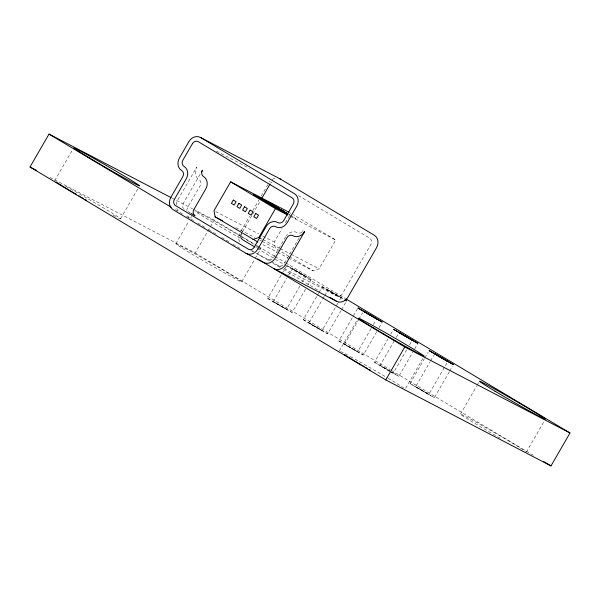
<?xml version="1.0" encoding="UTF-8"?>
<svg xmlns="http://www.w3.org/2000/svg" width="600" height="600" viewBox="0 0 600 600"><rect width="100%" height="100%" fill="white"/><g stroke="black" fill="none" stroke-linecap="round" stroke-linejoin="round"><path stroke-width="0.45" stroke-dasharray="3 2.25" d="M54.675 180.743L72.758 149.415M120.54 218.805L137.7 189.09M200.093 174.337L183.398 203.257A4.762 4.088 -62.5 0 0 183.458 208.493M175.83 243.803L188.82 221.31M190.672 218.1L191.602 216.495M49.927 177.39L195.218 253.013L207.278 232.125M207.743 231.322L210.06 227.31M210.525 226.507L214.23 220.08L239.933 235.455M241.103 230.917L249.525 216.337M252.795 210.667L258.87 200.138M261.21 196.095L267.757 184.755M242.438 231.885L252.255 214.875M252.728 214.065L260.205 201.105M241.702 281.865A38.04 0.998 30 0 0 193.178 252.833A38.04 0.998 30 0 0 191.422 253.808A38.04 0.998 30 0 0 241.702 281.865L254.685 259.38M255.15 258.57L260.715 248.933M288.788 256.26L275.392 248.243L274.267 242.032L282.127 228.428M285.36 222.817L290.91 213.218M285.623 236.737L273.735 257.325A4.755 4.08 -62.5 0 1 267.862 259.343L256.478 253.417M299.085 237.9L284.243 263.61A4.755 4.08 -62.5 0 1 278.362 265.627L271.612 261.585M305.558 289.163L292.103 312.457L271.035 300.585L267.735 298.373L281.647 274.275M282.112 273.472L286.748 265.44L287.257 265.627L311.123 279.525L307.875 285.15M299.955 285.93L286.507 309.225L279.72 305.528L273.33 301.612L286.785 278.317M288.638 275.1L292.627 268.778L305.52 276.293L302.272 281.91M288.442 257.985L313.215 270.877L319.095 268.853L335.73 240.038L293.31 214.65M341.13 310.455L327.683 333.75L315.12 326.918L303.308 319.665L316.763 296.37M317.228 295.567L318.615 293.16M319.08 292.358L322.327 286.733L343.395 298.605M337.853 303.202L322.08 330.51L308.91 322.897L322.358 299.603M322.822 298.8L324.218 296.392M324.675 295.59L328.2 290.07L341.1 297.577L338.317 302.4M341.595 309.653L346.23 301.62M376.71 331.748L363.255 355.035L338.888 340.957L357.435 308.827M339.285 351.067L356.91 320.543M371.108 328.507L357.66 351.803L345.27 344.76L344.49 344.19L358.403 320.093M358.86 319.29L362.572 312.862M373.425 324.495L375.75 320.475M379.028 327.728L381.81 322.905M389.438 371.31L374.468 362.243L387.915 338.947M390.697 334.132L392.55 330.915M389.768 371.288L380.062 365.483L393.975 341.385M396.293 337.365L398.153 334.155M391.162 372.06L393.24 373.095L406.688 349.8M409.47 344.978L411.322 341.767M390.188 371.73L398.835 376.327L412.748 352.23M414.6 349.02L417.382 344.197M405.615 388.327L422.775 358.605M449.25 371.918L434.415 397.62L430.575 395.707L410.04 383.535L424.418 358.635M424.882 357.832L428.13 352.207M446.903 363.06L428.812 394.38L415.643 386.768L430.02 361.868M430.478 361.065L433.725 355.44M449.715 371.115L452.498 366.293M460.447 414.127L476.678 386.01M477.143 385.207L478.53 382.8M526.312 452.19L544.403 420.862M305.52 276.293L292.35 268.68M311.123 279.525L286.748 265.44M341.1 297.577L327.923 289.965M267.735 298.373L292.103 312.457M273.33 301.612L286.507 309.225M303.308 319.665L327.683 333.75M308.91 322.897L322.08 330.51M338.888 340.957L363.255 355.035M344.49 344.19L357.66 351.803M374.468 362.243L389.377 370.447M380.062 365.483L390.12 371.093M410.04 383.535L434.415 397.62M415.643 386.768L428.812 394.38M216.45 151.132L249.48 168.33M288.75 214.388L290.4 215.243L288.998 214.403M290.722 215.632L296.002 218.595L292.702 216.877M290.317 216.397L335.73 240.038M215.647 211.522L258.585 233.865M262.71 236.017L274.267 242.032M260.468 238.343L262.118 239.197M262.942 239.632L279.457 248.228M280.282 248.655L290.19 253.815M291.015 254.243L319.095 268.853M235.763 227.618L254.752 237.502M259.71 240.075L261.36 240.938M262.185 241.365L275.392 248.243M262.845 244.657L276.885 251.962M277.71 252.397L287.618 257.55M171.892 198.038L192.645 208.845M193.478 209.272L214.23 220.08M250.785 250.455L253.222 251.722M278.362 265.627L280.853 266.925M284.175 268.65L336.472 295.875A4.755 4.08 -62.5 0 0 342.353 293.85L370.875 244.447A4.755 4.08 -62.5 0 0 369.75 238.237L297.562 195.038M342.862 298.897L322.327 286.733M289.575 256.733L313.215 270.877M240.735 235.935L254.385 244.11M255.188 244.59L257.603 246.03M258.405 246.51L274.462 256.125M275.265 256.605L284.903 262.373M285.705 262.853L345.135 298.418M257.228 248.445L284.438 264.735M285.24 265.215L336.472 295.875M187.882 211.485L190.26 212.91M267.862 259.343L270.862 261.135M252.045 250.718L253.65 251.678M256.86 253.597L269.692 261.278M272.903 263.197L280.118 267.517M283.327 269.438L319.418 291.038M175.252 209.632L178.47 211.56M179.977 212.46L182.475 213.952M186.48 216.353L193.68 220.657M197.685 223.058L204.885 227.362M208.89 229.763L216.09 234.075M221.692 237.428L229.702 242.212M232.897 244.132L240.105 248.438M195.218 253.013L390.368 369.795M391.17 370.275L533.317 455.34M393.067 372.63L398.835 376.327M391.447 371.903L393.24 373.095M259.853 248.138A38.04 0.998 30 0 1 259.327 248.43M257.452 247.515A38.04 0.998 30 0 1 255.795 246.667M240.255 238.163A38.04 0.998 30 0 1 194.85 210.87M196.23 211.373A38.04 0.998 30 0 1 241.32 236.663M242.108 237.135A38.04 0.998 30 0 1 255.57 245.31M256.808 246.105A38.04 0.998 30 0 1 259.298 247.748M65.738 186.3A38.04 0.998 30 0 1 108.165 210.735A38.04 0.998 30 0 1 116.483 216.99M115.62 216.54A38.04 0.998 30 0 1 111.052 214.11M500.168 438.195A38.04 0.998 30 0 1 461.19 414.832A38.04 0.998 30 0 1 486.09 427.83A38.04 0.998 30 0 1 525.45 451.395M340.673 351.57A38.04 0.998 30 0 1 344.205 353.332M344.873 353.678A38.04 0.998 30 0 1 349.65 356.243M350.355 356.625A38.04 0.998 30 0 1 387.322 377.79M388.088 378.24A38.04 0.998 30 0 1 403.732 387.938M303.255 230.678A4.755 4.08 -62.5 0 1 302.52 231.667M302.085 232.087A4.755 4.08 -62.5 0 1 297.382 232.695A9.51 8.16 -62.5 0 0 286.305 235.702M270.757 183.105A4.755 4.08 -62.5 0 1 272.197 182.025M269.37 182.093A9.51 8.16 -62.5 0 1 270.157 181.148M272.01 179.58A9.51 8.16 -62.5 0 1 275.205 178.245M184.238 209.288A4.762 4.088 -62.5 0 1 183.817 208.928M178.328 211.095A9.51 8.16 -62.5 0 1 176.692 208.208M176.288 204.712A9.51 8.16 -62.5 0 1 177.727 200.032L196.74 167.1A9.51 8.16 -62.5 0 0 198.99 179.528A4.755 4.08 -62.5 0 1 200.115 185.738L188.227 206.317A9.51 8.16 -62.5 0 0 186.795 210.998M239.558 241.763A9.51 8.16 -62.5 0 1 240.173 232.538M189.608 218.13A9.51 8.16 -62.5 0 1 187.2 214.493"/><path stroke-width="0.9" d="M345.938 298.897L570 432.982L550.987 465.915L385.77 379.92L30 167.017L49.012 134.085L171.06 197.61M201.48 171.93L202.41 170.325A4.755 4.08 -62.5 0 0 203.535 176.535A9.51 8.16 -62.5 0 1 205.785 188.962L193.897 209.542A4.755 4.08 -62.5 0 0 195.022 215.76L191.055 213.382M289.26 212.355L230.632 181.845L213.998 210.66L215.123 216.87L257.888 242.085M261.608 198.675L270.022 184.102M252.938 239.505L258.817 237.48L275.452 208.665L287.835 215.115M385.77 379.92L404.783 346.987L570 432.982M344.873 299.978L346.695 300.817L345.248 299.767M273.817 268.62A9.51 8.16 -62.5 0 0 285.577 264.577L304.59 231.638A9.51 8.16 -62.5 0 1 292.837 235.68A4.755 4.08 -62.5 0 0 286.957 237.705L275.07 258.285A9.51 8.16 -62.5 0 1 263.317 262.327L245.97 253.305L173.137 209.715A9.51 8.16 -62.5 0 1 170.887 197.295L182.767 176.708A4.755 4.08 -62.5 0 0 181.642 170.498A9.51 8.16 -62.5 0 1 179.392 158.07L188.903 141.608A9.51 8.16 -62.5 0 1 200.655 137.565L280.447 179.093L374.295 235.252A9.51 8.16 -62.5 0 1 376.545 247.673L348.022 297.075A9.51 8.16 -62.5 0 1 336.263 301.118L275.46 269.475M287.603 213.57L270.255 204.54L287.925 213.952M287.423 213.907L275.858 207.892L287.745 214.298M258.817 237.48L260.468 238.343M215.123 216.87L222.548 220.74M30 167.017L36.645 170.475M200.655 137.565L294.502 193.725A9.51 8.16 -62.5 0 1 296.752 206.145L287.243 222.615A9.51 8.16 -62.5 0 1 275.49 226.657A4.755 4.08 -62.5 0 0 269.61 228.675L257.722 249.263A9.51 8.16 -62.5 0 1 245.97 253.305M230.632 181.845L275.452 208.665M254.82 247.013L242.812 239.827A4.762 4.088 -62.5 0 1 241.507 233.505M329.85 297.278L336.263 301.118M49.012 134.085L171.233 207.225M257.715 258.975L404.783 346.987M543.757 461.588L550.987 465.915M86.588 200.34A38.04 0.998 30 0 1 85.035 199.44M83.468 198.532A38.04 0.998 30 0 1 81.915 197.625M80.37 196.725A38.04 0.998 30 0 1 78.847 195.833M76.47 194.438A38.04 0.998 30 0 1 70.995 191.19M70.26 190.748A38.04 0.998 30 0 1 59.175 183.96M58.575 183.578A38.04 0.998 30 0 1 56.093 181.935M370.425 370.215A38.04 0.998 30 0 1 368.865 369.308M367.305 368.4A38.04 0.998 30 0 1 365.752 367.493M364.215 366.6A38.04 0.998 30 0 1 362.715 365.715M361.087 364.755A38.04 0.998 30 0 1 354.87 361.072M354.075 360.593A38.04 0.998 30 0 1 348.877 357.442M348.218 357.038A38.04 0.998 30 0 1 344.43 354.69M279.495 178.613A9.51 8.16 -62.5 0 1 280.447 179.093M192.405 143.7L182.895 160.17A4.755 4.08 -62.5 0 0 184.02 166.38A9.51 8.16 -62.5 0 1 186.27 178.808L174.39 199.388A4.755 4.08 -62.5 0 0 175.515 205.597L248.347 249.188A4.755 4.08 -62.5 0 0 254.228 247.163L266.108 226.583A9.51 8.16 -62.5 0 1 277.868 222.54A4.755 4.08 -62.5 0 0 283.74 220.515L293.25 204.053A4.755 4.08 -62.5 0 0 292.125 197.835L198.285 141.683A4.755 4.08 -62.5 0 0 192.405 143.7M233.303 200.062L231.405 203.355L234.202 205.028L236.108 201.735L233.303 200.062M238.905 203.415L237.007 206.708L239.805 208.38L241.71 205.087L238.905 203.415M244.515 206.767L242.61 210.06L245.407 211.733L247.312 208.44L244.515 206.767M250.118 210.12L248.212 213.413L251.017 215.085L252.915 211.792L250.118 210.12M255.72 213.472L253.815 216.765L256.62 218.438L258.517 215.145L255.72 213.472M358.418 308.205L357.9 308.025L382.275 322.103L358.418 308.205M363.78 311.355L376.673 318.87L363.78 311.355M393.99 329.498L393.48 329.31L417.847 343.395L393.99 329.498M399.353 332.647L412.252 340.163L399.353 332.647M429.57 350.79L429.053 350.603L453.428 364.688L429.57 350.79M434.933 353.94L447.825 361.447L434.933 353.94M270.795 203.513L253.447 194.483L273.593 205.185L270.795 203.513M276.397 206.865L259.05 197.835L279.195 208.538L276.397 206.865M282 210.218L264.653 201.188L284.798 211.89L282 210.218M89.273 157.815A38.04 0.998 30 0 0 139.553 185.873A38.04 0.998 30 0 0 91.035 156.84A38.04 0.998 30 0 0 89.273 157.815M495.045 391.192A38.04 0.998 30 0 0 545.325 419.257A38.04 0.998 30 0 0 496.808 390.217A38.04 0.998 30 0 0 495.045 391.192M373.89 328.132A38.04 0.998 30 0 0 424.17 356.197A38.04 0.998 30 0 0 375.645 327.157A38.04 0.998 30 0 0 373.89 328.132"/></g></svg>
